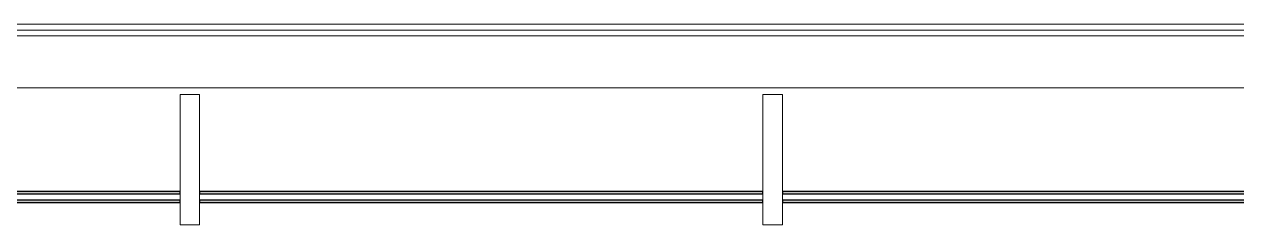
# Model space of a CAD drawing. Header units: millimetres. Extents: x 155920 to 295199, y -4084 to 97293.
# Drawn here: x 167124 to 170246, y 12017 to 12533 of the extents above; entities that cross this region are included whole.
import ezdxf

# ---------------------------------------------------------------- set-up
doc = ezdxf.new("R2010")
doc.units = ezdxf.units.MM
doc.header["$MEASUREMENT"] = 0
for name, color, linetype, lineweight in [('A-GENM', 8, 'CONTINUOUS', 9), ('A-GLAZ-CURT', 7, 'CONTINUOUS', 9), ('A-GLAZ-CWMG', 7, 'CONTINUOUS', 9)]:
    doc.layers.add(name, color=color, linetype=linetype, lineweight=lineweight)

msp = doc.modelspace()

# ---------------------------------------------------------------- hatches: boundary and pattern name
at = {"layer": 'A-GLAZ-CURT'}
h = msp.add_hatch(color=256, dxfattribs=at)
h.paths.add_polyline_path([(167525.8, 12074.8), (167525.8, 12080.8), (166075.8, 12080.8), (166075.8, 12074.8), (166534.9, 12074.8)], flags=0)
h.paths.add_polyline_path([(167525.8, 12096.8), (167525.8, 12102.8), (166075.8, 12102.8), (166075.8, 12096.8), (166534.9, 12096.8)], flags=0)
h = msp.add_hatch(color=256, dxfattribs=at)
h.paths.add_polyline_path([(169025.8, 12074.8), (169025.8, 12080.8), (167575.8, 12080.8), (167575.8, 12074.8), (168034.9, 12074.8)], flags=0)
h.paths.add_polyline_path([(169025.8, 12096.8), (169025.8, 12102.8), (167575.8, 12102.8), (167575.8, 12096.8), (168034.9, 12096.8)], flags=0)
h = msp.add_hatch(color=256, dxfattribs=at)
h.paths.add_polyline_path([(170525.8, 12074.8), (170525.8, 12080.8), (169075.8, 12080.8), (169075.8, 12074.8), (169534.9, 12074.8)], flags=0)
h.paths.add_polyline_path([(170525.8, 12096.8), (170525.8, 12102.8), (169075.8, 12102.8), (169075.8, 12096.8), (169534.9, 12096.8)], flags=0)

# ---------------------------------------------------------------- linework, layer by layer
at = {"layer": 'A-GENM'}
for p, q in [((230792.8, 12533.5), (156860.8, 12533.5)), ((230792.8, 12518.5), (156860.8, 12518.5)), ((230792.8, 12518.5), (156860.8, 12518.5)), ((230792.8, 12503.5), (156860.8, 12503.5)), ((230343.7, 12370.2), (157283.1, 12370.2))]:
    msp.add_line(p, q, dxfattribs=at)
at = {"layer": 'A-GLAZ-CURT', "lineweight": 30}
for p, q in [((167525.8, 12102.8), (166075.8, 12102.8)), ((166075.8, 12096.8), (167525.8, 12096.8)), ((167525.8, 12080.8), (166075.8, 12080.8)), ((167525.8, 12096.8), (167525.8, 12102.8)), ((167525.8, 12074.8), (167525.8, 12080.8)), ((169025.8, 12102.8), (167575.8, 12102.8)), ((167575.8, 12102.8), (167575.8, 12096.8)), ((167575.8, 12096.8), (169025.8, 12096.8)), ((169025.8, 12080.8), (167575.8, 12080.8)), ((167575.8, 12080.8), (167575.8, 12074.8)), ((169025.8, 12096.8), (169025.8, 12102.8)), ((169025.8, 12074.8), (169025.8, 12080.8)), ((170525.8, 12102.8), (169075.8, 12102.8)), ((169075.8, 12102.8), (169075.8, 12096.8)), ((169075.8, 12096.8), (170525.8, 12096.8)), ((170525.8, 12080.8), (169075.8, 12080.8)), ((169075.8, 12080.8), (169075.8, 12074.8)), ((166075.8, 12074.8), (167525.8, 12074.8)), ((167575.8, 12074.8), (169025.8, 12074.8)), ((169075.8, 12074.8), (170525.8, 12074.8))]:
    msp.add_line(p, q, dxfattribs=at)
at = {"layer": 'A-GLAZ-CWMG', "lineweight": 20, "extrusion": (0, 0, -1)}
for p, q in [((167575.8, 12352.3), (167525.8, 12352.3)), ((167525.8, 12352.3), (167525.8, 12017.3)), ((167575.8, 12017.3), (167575.8, 12352.3)), ((169075.8, 12352.3), (169025.8, 12352.3)), ((169025.8, 12352.3), (169025.8, 12017.3)), ((169075.8, 12017.3), (169075.8, 12352.3)), ((167525.8, 12017.3), (167575.8, 12017.3)), ((169025.8, 12017.3), (169075.8, 12017.3))]:
    msp.add_line(p, q, dxfattribs=at)

doc.saveas('drawing.dxf')
